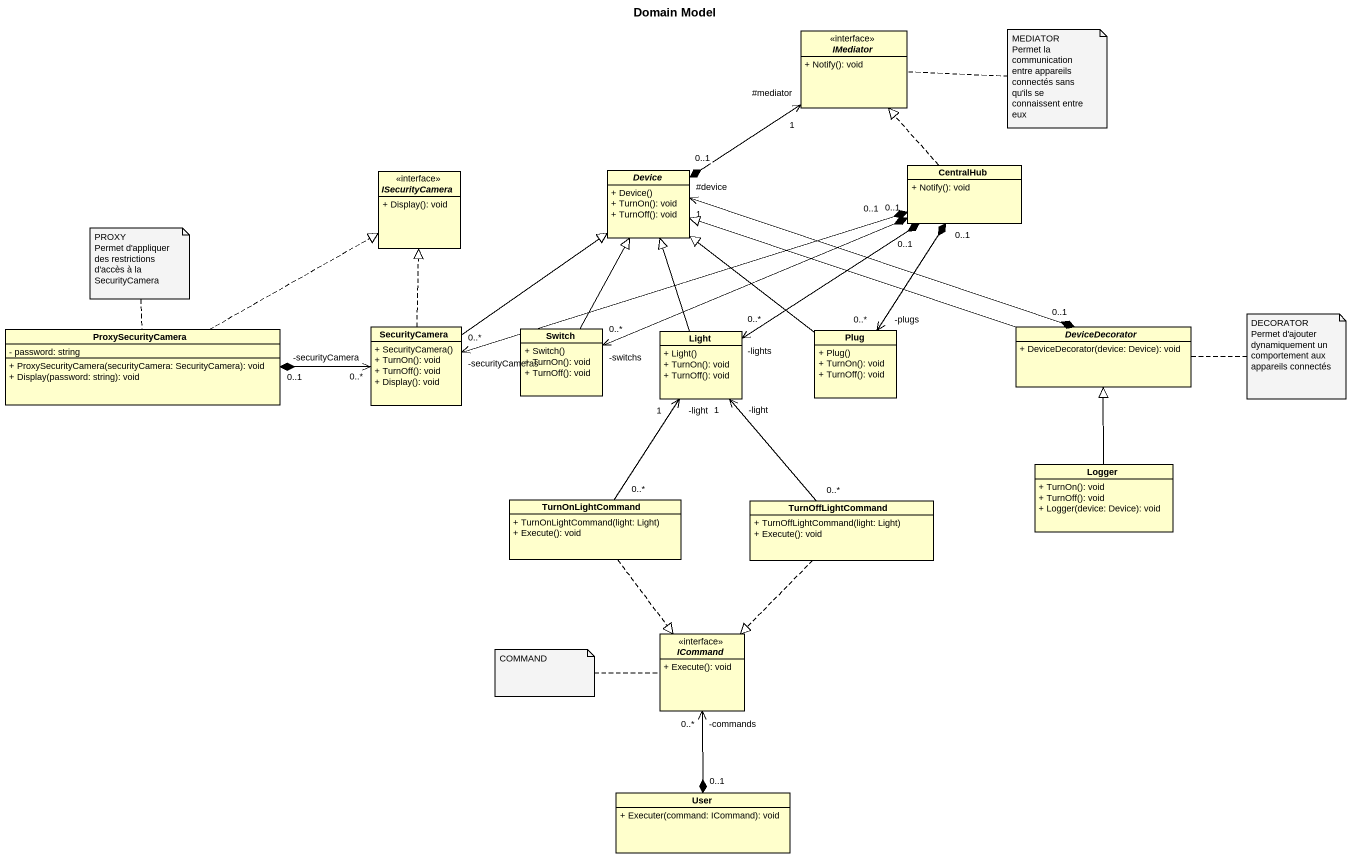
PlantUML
@startuml
title Domain Model
hide circle
hide empty members
skinparam classAttributeIconSize 0
interface IMediator <<interface>> {
  + Notify(): void
}
interface ISecurityCamera <<interface>> {
  + Display(): void
}
abstract class Device {
  + Device()
  + TurnOn(): void
  + TurnOff(): void
}
class CentralHub {
  + Notify(): void
}
class ProxySecurityCamera {
  - password: string
  + ProxySecurityCamera(securityCamera: SecurityCamera): void
  + Display(password: string): void
}
class SecurityCamera {
  + SecurityCamera()
  + TurnOn(): void
  + TurnOff(): void
  + Display(): void
}
class Switch {
  + Switch()
  + TurnOn(): void
  + TurnOff(): void
}
class Light {
  + Light()
  + TurnOn(): void
  + TurnOff(): void
}
class Plug {
  + Plug()
  + TurnOn(): void
  + TurnOff(): void
}
abstract class DeviceDecorator {
  + DeviceDecorator(device: Device): void
}
class Logger {
  + TurnOn(): void
  + TurnOff(): void
  + Logger(device: Device): void
}
class TurnOnLightCommand {
  + TurnOnLightCommand(light: Light)
  + Execute(): void
}
class TurnOffLightCommand {
  + TurnOffLightCommand(light: Light)
  + Execute(): void
}
interface ICommand <<interface>> {
  + Execute(): void
}
class User {
  + Executer(command: ICommand): void
}
IMediator "#mediator\n1" <--* "0..1" Device
Device "#device\n1" <-right-* "0..1" DeviceDecorator
CentralHub .up.|> IMediator
ProxySecurityCamera .right.|> ISecurityCamera
SecurityCamera .up.|> ISecurityCamera
SecurityCamera -up-|> Device
SecurityCamera "-securityCameras\n0..*" <-right-* "0..1" CentralHub
SecurityCamera "-securityCamera\n0..*" <-left-* "0..1" ProxySecurityCamera
Switch -up-|> Device
Switch "-switchs\n0..*" <-right-* "0..1" CentralHub
Light -up-|> Device
Light "-lights\n0..*" <-up-* "0..1" CentralHub
Plug -up-|> Device
Plug "-plugs\n0..*" <-up-* "0..1" CentralHub
DeviceDecorator -left-|> Device
Logger -up-|> DeviceDecorator
TurnOnLightCommand "0..*" -up-> "-light\n1" Light
TurnOnLightCommand ..|> ICommand
TurnOffLightCommand "0..*" -up-> "-light\n1" Light
TurnOffLightCommand ..|> ICommand
ICommand "-commands\n0..*" <--* "0..1" User
note right of IMediator
  MEDIATOR
  Permet la communication entre appareils connectés sans qu'ils se connaissent entre eux
end note
note top of ProxySecurityCamera
  PROXY
  Permet d'appliquer des restrictions d'accès à la SecurityCamera
end note
note right of DeviceDecorator
  DECORATOR
  Permet d'ajouter dynamiquement un comportement aux appareils connectés
end note
note left of ICommand : COMMAND
@enduml
